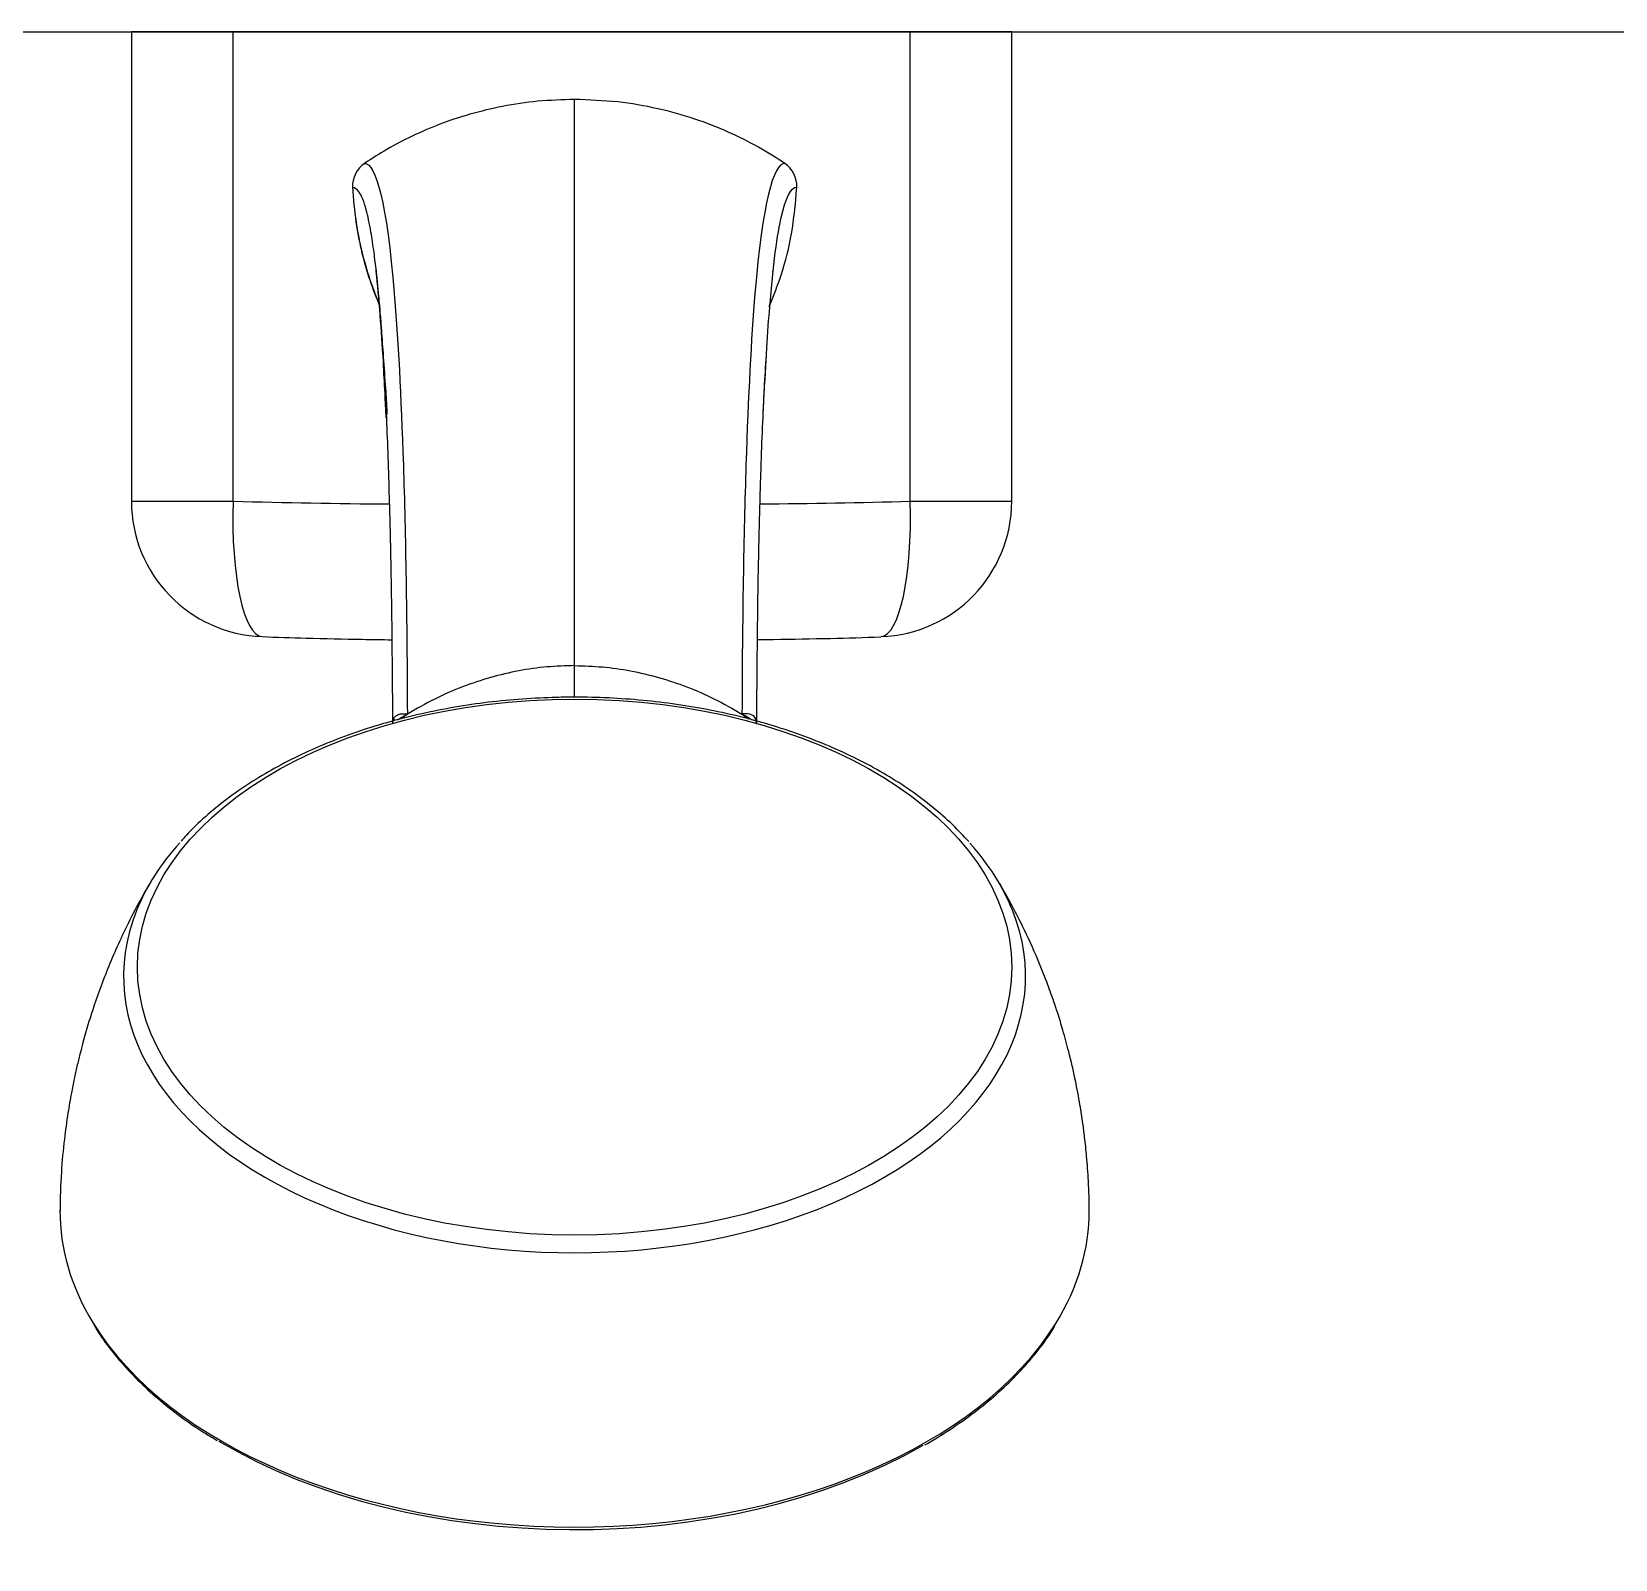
# Model space of a CAD drawing. Extents: x 0 to 1128, y 0 to 827.
# Drawn here: x 405.6 to 522.6, y 620.9 to 733.6 of the extents above; entities that cross this region are included whole.
import ezdxf

# ---------------------------------------------------------------- set-up
doc = ezdxf.new("R2010")
doc.units = 0
doc.header["$LTSCALE"] = 10
doc.header["$MEASUREMENT"] = 0
doc.layers.get('0').update_dxf_attribs({"linetype": 'CONTINUOUS'})
doc.layers.add('1', color=7, linetype='CONTINUOUS')

msp = doc.modelspace()

# ---------------------------------------------------------------- linework, layer by layer
at = {"lineweight": -3, "ltscale": 0.5}
msp.add_line((130.38, 733.62), (814.45, 733.62), dxfattribs=at)
at = {"layer": '1', "color": 7, "linetype": 'Continuous', "lineweight": -3}
for p, q in [((412.99, 733.62), (412.99, 698.97)), ((420.49, 733.62), (412.99, 733.62)), ((420.49, 698.97), (420.49, 733.62)), ((470.49, 733.62), (420.49, 733.62)), ((470.49, 698.97), (470.49, 733.62)), ((477.99, 733.62), (470.49, 733.62)), ((477.99, 698.97), (477.99, 733.62)), ((412.99, 698.97), (420.49, 698.97)), ((470.49, 698.97), (477.99, 698.97))]:
    msp.add_line(p, q, dxfattribs=at)
for centre, start, end in [((422.99, 698.97), 180, 268.0483), ((467.99, 698.97), 271.9517, 0)]:
    msp.add_arc(centre, 10, start, end, dxfattribs=at)
for centre, major_axis, ratio, start_param, end_param in [((430.81, 722.22), (1.5, 0.07), 0.010727, 2.977137, 3.179895), ((422.99, 698.97), (-0.34, -9.99), 0.249864, 4.720899, 6.283961), ((467.99, 698.97), (0.34, -9.99), 0.249864, 6.282755, 7.845471), ((430.53, 683.55), (1.74, -0.99), 0.684175, 0.129436, 0.316805), ((460.9, 683.55), (-1.74, -0.99), 0.684175, 5.96638, 6.260639), ((445.71, 663.9), (33.3, 0), 0.612907, 2.637433, 2.901057), ((445.71, 663.9), (33.3, 0), 0.612907, 0.241768, 0.50179), ((445.71, 663.9), (33.3, 0), 0.612907, 2.901057, 6.524954), ((445.71, 646.53), (-38, 0), 0.612907, 6.278701, 6.642681), ((445.71, 646.53), (-38, 0), 0.612907, 2.778809, 3.146077), ((445.71, 646.53), (-38, 0), 0.612907, 0.359496, 2.77881), ((445.71, 646.16), (37.7, 0), 0.612907, 3.941186, 5.464289)]:
    msp.add_ellipse(centre, major_axis=major_axis, ratio=ratio, start_param=start_param, end_param=end_param, dxfattribs=at)
msp.add_ellipse((445.71, 664.58), major_axis=(32.28, 0), ratio=0.612907, dxfattribs=at)
for points, knots in [([(445.71, 728.62), (444.8, 728.59), (443.02, 728.54), (440.43, 728.15), (438.02, 727.57), (435.78, 726.83), (433.74, 725.95), (431.88, 724.98), (430.74, 724.25), (430.19, 723.9)], [0, 0, 0, 0, 0.166314, 0.324879, 0.475645, 0.618567, 0.753616, 0.880766, 1, 1, 1, 1]), ([(445.71, 686.83), (445.71, 688.66), (445.71, 692.22), (445.71, 697.2), (445.71, 701.83), (445.71, 706.09), (445.71, 711.26), (445.71, 715.63), (445.71, 719.19), (445.71, 721.47), (445.71, 723.42), (445.71, 725.07), (445.71, 726.46), (445.71, 727.55), (445.71, 728.3), (445.71, 728.55), (445.71, 728.62)], [0, 0, 0, 0, 0.066499, 0.133873, 0.201247, 0.268621, 0.335995, 0.470742, 0.538116, 0.60549, 0.672864, 0.740238, 0.807612, 0.874986, 0.94236, 1, 1, 1, 1]), ([(461.24, 723.9), (460.59, 724.31), (459.25, 725.17), (457.02, 726.27), (454.54, 727.24), (451.81, 727.99), (448.84, 728.51), (446.78, 728.58), (445.71, 728.62)], [0, 0, 0, 0, 0.139879, 0.290529, 0.451919, 0.624003, 0.806723, 1, 1, 1, 1]), ([(430.19, 723.9), (431.05, 723.96), (431.84, 720.95), (432.67, 710.98), (432.9, 706.79), (433.23, 696.47), (433.34, 690.35), (433.36, 683.26)], [0, 0, 0, 0, 0.5, 0.5, 0.75, 0.75, 1, 1, 1, 1]), ([(461.24, 723.9), (460.38, 723.96), (459.59, 720.95), (458.75, 710.98), (458.53, 706.79), (458.2, 696.47), (458.09, 690.35), (458.07, 683.26)], [0, 0, 0, 0, 0.5, 0.5, 0.75, 0.75, 1, 1, 1, 1]), ([(429.31, 722.15), (429.38, 721.28), (429.5, 719.64), (429.96, 717.36), (430.56, 715.29), (431.06, 714), (431.34, 713.36)], [0, 0, 0, 0, 0.286827, 0.54299, 0.768573, 1, 1, 1, 1]), ([(431.59, 709.22), (431.52, 710.47), (431.35, 712.92), (431.12, 715.52), (430.89, 717.47), (430.65, 719.09), (430.29, 720.72), (429.84, 721.92), (429.48, 722.07), (429.31, 722.15)], [0, 0, 0, 0, 0.140286, 0.299517, 0.381611, 0.486987, 0.634341, 0.826938, 1, 1, 1, 1]), ([(459.85, 709.38), (459.92, 710.57), (459.99, 711.66), (460.32, 715.92), (460.6, 718.26), (461.29, 721.38), (461.69, 722.15), (462.12, 722.15)], [0, 0, 0, 0, 0.134705, 0.134705, 0.567353, 0.567353, 1, 1, 1, 1]), ([(460.07, 713.33), (460.35, 713.97), (460.99, 715.61), (461.8, 718.55), (462.01, 720.88), (462.12, 722.15)], [0, 0, 0, 0, 0.23015, 0.580554, 1, 1, 1, 1]), ([(429.53, 719.93), (429.56, 719.68), (429.72, 718.58), (430.12, 716.76), (430.72, 714.89), (431.13, 713.89), (431.26, 713.57)], [0, 0, 0, 0, 0.112698, 0.507102, 0.844775, 1, 1, 1, 1]), ([(431.05, 716.03), (431.05, 716.03), (431.05, 716.01), (431.07, 715.83), (431.09, 715.62), (431.11, 715.38), (431.13, 715.15), (431.17, 714.79), (431.22, 714.28), (431.28, 713.57), (431.36, 712.69), (431.46, 711.41), (431.58, 709.66), (431.72, 707.71), (431.83, 706.09), (431.84, 705.56), (431.84, 705.38), (431.84, 705.36)], [0, 0, 0, 0, 0.026784, 0.09911, 0.162528, 0.217559, 0.269817, 0.323993, 0.385891, 0.456366, 0.536028, 0.618935, 0.745406, 0.874136, 0.936699, 0.992041, 1, 1, 1, 1]), ([(460.36, 715.86), (460.36, 715.86), (460.37, 715.95), (460.38, 716.04), (460.38, 716.04), (460.38, 716.04)], [0, 0, 0, 0, 0.006517, 0.978273, 1, 1, 1, 1]), ([(431.56, 709.68), (431.61, 708.99), (431.7, 707.48), (431.83, 704.77), (431.94, 701.89), (432.01, 699.43), (432.07, 697.39), (432.11, 695.69), (432.15, 693.65), (432.19, 691.25), (432.22, 688.43), (432.25, 685.51), (432.26, 683.48), (432.26, 682.57)], [0, 0, 0, 0, 0.12306, 0.247351, 0.36681, 0.479661, 0.530538, 0.590261, 0.659449, 0.738095, 0.826174, 0.923628, 1, 1, 1, 1]), ([(431.8, 705.11), (431.77, 705.73), (431.7, 707.16), (431.63, 708.48), (431.59, 709.22)], [0, 0, 0, 0, 0.417635, 1, 1, 1, 1]), ([(459.17, 682.57), (459.17, 683.48), (459.18, 685.51), (459.21, 688.41), (459.24, 691.23), (459.28, 693.63), (459.32, 695.66), (459.36, 697.34), (459.4, 698.78), (459.44, 700.11), (459.5, 702.03), (459.59, 704.5), (459.72, 707.36), (459.82, 708.96), (459.87, 709.68)], [0, 0, 0, 0, 0.076137, 0.17341, 0.261349, 0.339896, 0.409026, 0.46775, 0.51783, 0.566607, 0.616664, 0.740984, 0.871038, 1, 1, 1, 1]), ([(422.65, 688.97), (423.72, 688.93), (426.17, 688.85), (429.37, 688.78), (431.48, 688.75), (432.21, 688.74)], [0, 0, 0, 0, 0.340258, 0.773675, 1, 1, 1, 1]), ([(459.22, 688.75), (459.61, 688.76), (461.42, 688.78), (464.47, 688.83), (467.09, 688.91), (468.33, 688.95)], [0, 0, 0, 0, 0.12956, 0.58937, 1, 1, 1, 1]), ([(445.71, 686.83), (445.03, 686.81), (443.65, 686.77), (441.57, 686.47), (439.49, 685.98), (437.41, 685.29), (435.34, 684.39), (434.03, 683.64), (433.36, 683.25)], [0, 0, 0, 0, 0.157598, 0.318344, 0.482594, 0.650703, 0.823038, 1, 1, 1, 1]), ([(445.71, 686.83), (446.4, 686.81), (447.78, 686.77), (449.86, 686.47), (451.94, 685.98), (454.02, 685.29), (456.09, 684.39), (457.4, 683.64), (458.07, 683.25)], [0, 0, 0, 0, 0.157597, 0.318341, 0.482591, 0.6507, 0.823036, 1, 1, 1, 1]), ([(445.71, 684.5), (445.27, 684.5), (443.98, 684.48), (441.85, 684.38), (439.34, 684.14), (436.87, 683.78), (434.45, 683.3), (432.09, 682.71), (429.81, 682.01), (427.62, 681.2), (425.53, 680.28), (423.55, 679.27), (421.7, 678.16), (419.99, 676.97), (418.43, 675.69), (417.33, 674.65), (416.79, 674.03), (416.66, 673.88)], [0, 0, 0, 0, 0.038104, 0.110167, 0.182254, 0.254361, 0.3265, 0.398677, 0.470903, 0.543182, 0.615518, 0.687911, 0.760352, 0.832823, 0.905277, 0.977656, 1, 1, 1, 1]), ([(474.81, 673.84), (474.44, 674.26), (473.61, 675.13), (472.17, 676.39), (470.54, 677.62), (468.75, 678.77), (466.84, 679.82), (464.8, 680.78), (462.66, 681.64), (460.42, 682.39), (458.1, 683.04), (455.7, 683.57), (453.25, 683.98), (450.76, 684.28), (448.24, 684.46), (446.56, 684.5), (445.71, 684.5)], [0, 0, 0, 0, 0.064172, 0.135912, 0.207856, 0.279922, 0.352047, 0.424181, 0.496294, 0.568373, 0.640414, 0.712417, 0.784387, 0.85633, 0.928255, 1, 1, 1, 1]), ([(432.3, 682.77), (432.3, 682.78), (432.32, 682.86), (432.36, 682.92), (432.39, 682.98)], [0, 0, 0, 0, 0.142389, 1, 1, 1, 1]), ([(432.39, 682.98), (432.43, 683.04), (432.48, 683.1), (432.62, 683.19), (432.74, 683.24), (432.84, 683.26), (432.88, 683.27), (432.97, 683.28), (432.98, 683.28), (433.25, 683.28), (433.35, 683.26), (433.36, 683.26)], [0, 0, 0, 0, 0.25, 0.25, 0.5, 0.5, 0.625, 0.625, 0.75, 0.75, 1, 1, 1, 1]), ([(433.36, 683.26), (433.34, 683.24), (433.32, 683.22), (433.26, 683.18), (433.23, 683.16), (433.19, 683.12), (433.17, 683.11), (433.16, 683.1), (433.16, 683.1), (433.07, 683.03), (432.98, 682.96), (432.9, 682.89)], [0, 0, 0, 0, 0.14507, 0.14507, 0.350264, 0.350264, 0.426266, 0.426266, 0.445266, 0.445266, 1, 1, 1, 1]), ([(414.41, 670.88), (413.69, 669.65), (412.46, 667.34), (411.03, 664.04), (410.07, 661.32), (409.51, 659.42), (409.18, 658.14), (408.96, 657.24), (408.75, 656.29), (408.52, 655.14), (408.27, 653.66), (408, 651.72), (407.78, 649.3), (407.72, 647.53), (407.72, 646.56)], [0, 0, 0, 0, 0.167641, 0.309131, 0.422696, 0.506692, 0.541795, 0.577986, 0.615261, 0.656643, 0.715072, 0.791926, 0.887013, 1, 1, 1, 1]), ([(483.71, 646.56), (483.71, 647.31), (483.67, 648.66), (483.54, 650.48), (483.39, 651.9), (483.23, 653.16), (483.01, 654.56), (482.68, 656.33), (482.25, 658.17), (481.8, 659.82), (481.42, 661.08), (481.02, 662.26), (480.51, 663.69), (479.72, 665.63), (478.57, 668.12), (477.59, 669.91), (477.02, 670.88)], [0, 0, 0, 0, 0.087346, 0.158901, 0.214456, 0.254081, 0.308623, 0.380228, 0.465919, 0.530244, 0.581349, 0.620955, 0.67698, 0.759089, 0.866966, 1, 1, 1, 1]), ([(410.21, 638.18), (410.39, 637.87), (410.9, 637.04), (411.91, 635.74), (413.24, 634.28), (414.73, 632.88), (416.38, 631.55), (417.92, 630.47), (418.94, 629.85), (419.33, 629.63)], [0, 0, 0, 0, 0.095358, 0.256817, 0.418534, 0.580451, 0.74251, 0.904658, 1, 1, 1, 1]), ([(471.58, 629.31), (471.64, 629.35), (472.38, 629.75), (473.68, 630.59), (475.46, 631.86), (477.07, 633.2), (478.53, 634.62), (479.81, 636.1), (480.69, 637.27), (481.09, 637.95), (481.18, 638.11)], [0, 0, 0, 0, 0.013851, 0.170486, 0.327134, 0.483769, 0.640358, 0.796856, 0.953207, 1, 1, 1, 1])]:
    msp.add_open_spline(points, degree=3, knots=knots, dxfattribs=at)
for points in [[(430.19, 723.9), (429.65, 723.53), (429.28, 722.8), (429.31, 722.15)], [(462.12, 722.15), (462.15, 722.8), (461.78, 723.53), (461.24, 723.9)], [(459.64, 705.37), (459.71, 706.8), (459.78, 708.14), (459.85, 709.38)], [(420.49, 698.97), (424.32, 698.86), (428.16, 698.79), (432.03, 698.76)], [(459.41, 698.76), (463.14, 698.8), (466.83, 698.86), (470.49, 698.97)], [(445.71, 684.58), (445.71, 685.34), (445.71, 686.09), (445.71, 686.83)], [(432.63, 682.82), (432.87, 682.98), (433.11, 683.12), (433.36, 683.26)], [(433.36, 683.25), (433.36, 683.25), (433.36, 683.25), (433.36, 683.26)], [(459.04, 682.98), (458.85, 683.26), (458.49, 683.32), (458.07, 683.26)], [(458.07, 683.25), (458.07, 683.25), (458.07, 683.25), (458.07, 683.26)], [(458.07, 683.26), (458.23, 683.14), (458.4, 683.02), (458.56, 682.9)], [(458.8, 682.82), (458.56, 682.98), (458.32, 683.12), (458.07, 683.26)], [(459.17, 682.52), (459.16, 682.7), (459.12, 682.87), (459.04, 682.98)]]:
    msp.add_open_spline(points, degree=3, dxfattribs=at)

doc.saveas('drawing.dxf')
